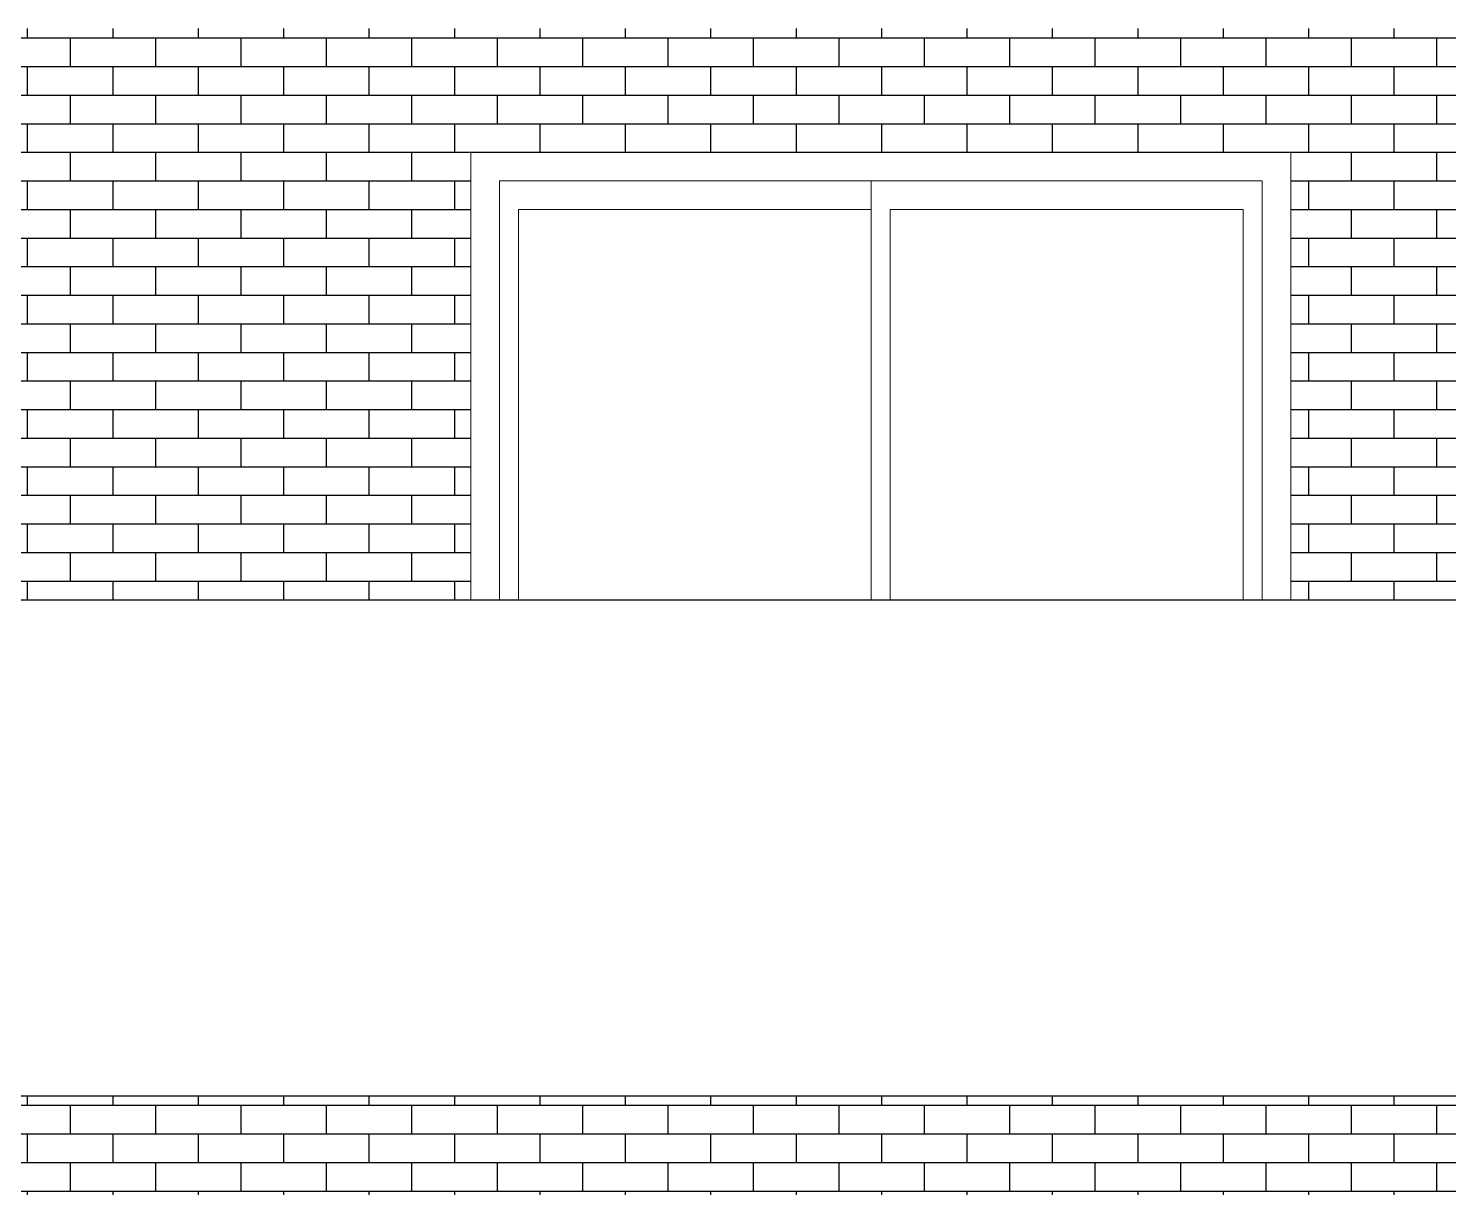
# Model space of a CAD drawing. Header units: metres. Extents: x 42 to 294, y -52 to 32.
# Drawn here: x 277.647 to 281.371, y -29.684 to -26.643 of the extents above; entities that cross this region are included whole.
import ezdxf

# ---------------------------------------------------------------- set-up
doc = ezdxf.new("R2010")
doc.units = ezdxf.units.M
doc.header["$LTSCALE"] = 0.15
doc.layers.add('A-DOORSYM', color=1, linetype='Continuous', lineweight=9)
doc.layers.add('A-WALL', color=2, linetype='Continuous', lineweight=30)

# ---------------------------------------------------------------- blocks, each defined once
blk = doc.blocks.new('Deslizante-2 Paneles - 2000 x 2100mm-107-Sur')
at = {"layer": 'A-DOORSYM'}
for p, q in [((28.1586, 5.575), (26.0086, 5.575)), ((26.0086, 5.575), (26.0086, 4.4)), ((28.1586, 4.4), (28.1586, 5.575)), ((26.0836, 4.4), (26.0836, 5.5)), ((26.0836, 5.5), (28.0836, 5.5)), ((27.0582, 5.5), (27.0582, 4.4)), ((28.0836, 5.5), (28.0836, 4.4)), ((26.1336, 4.4), (26.1336, 5.425)), ((26.1336, 5.425), (27.0582, 5.425)), ((27.1082, 5.425), (28.0336, 5.425)), ((27.1082, 4.4), (27.1082, 5.425)), ((28.0336, 5.425), (28.0336, 4.4))]:
    blk.add_line(p, q, dxfattribs=at)

msp = doc.modelspace()

# ---------------------------------------------------------------- hatches: boundary and pattern name
at = {"layer": 'A-WALL'}
h = msp.add_hatch(dxfattribs=at)
h.set_pattern_fill('FP1_27', color=256, style=0, pattern_type=2)
h.set_pattern_definition([(180, (285.70759, -29.14309), (-9e-18, -0.075), []), (270, (285.70759, -29.14309), (0.112, -0.075), [0.075, -0.075])])
h.paths.add_polyline_path([(273.4322, -26.3431), (273.4322, -29.1431), (273.9322, -29.1431), (273.9322, -28.1431), (274.0322, -28.1431), (274.1867, -28.1431), (274.1869, -28.1426), (274.1914, -28.1311), (274.1795, -28.1236), (274.1681, -28.1162), (274.1578, -28.1087), (274.1491, -28.1014), (274.1425, -28.0941), (274.1385, -28.0869), (274.1377, -28.0798), (274.1408, -28.0707), (274.1475, -28.0578), (274.1573, -28.0418), (274.1695, -28.0232), (274.1835, -28.0027), (274.1988, -27.9809), (274.2147, -27.9585), (274.259, -28.0238), (274.2635, -28.0223), (274.2679, -28.0205), (274.2722, -28.0183), (274.2764, -28.0155), (274.2802, -28.0117), (274.2838, -28.0068), (274.287, -28.0005), (274.2908, -27.9931), (274.2956, -27.9851), (274.3008, -27.9766), (274.3057, -27.9679), (274.3098, -27.9591), (274.3123, -27.9505), (274.3127, -27.9422), (274.313, -27.9314), (274.3153, -27.9162), (274.319, -27.8984), (274.3232, -27.88), (274.3272, -27.8628), (274.3302, -27.8487), (274.3313, -27.8396), (274.3313, -27.8337), (274.3311, -27.8281), (274.3308, -27.8227), (274.3304, -27.8174), (274.33, -27.8123), (274.3295, -27.8073), (274.329, -27.8023), (274.327, -27.7953), (274.3251, -27.7883), (274.3234, -27.7815), (274.3219, -27.7747), (274.3207, -27.7681), (274.3199, -27.7618), (274.3197, -27.7556), (274.3199, -27.7495), (274.3207, -27.7431), (274.3219, -27.7365), (274.3234, -27.7298), (274.3251, -27.7229), (274.327, -27.716), (274.329, -27.709), (274.3261, -27.7085), (274.324, -27.708), (274.3233, -27.7074), (274.3248, -27.7068), (274.3293, -27.7061), (274.3374, -27.7052), (274.35, -27.7043), (274.3638, -27.7032), (274.3753, -27.7018), (274.3851, -27.7002), (274.3933, -27.6985), (274.4005, -27.6966), (274.4069, -27.6946), (274.413, -27.6927), (274.4219, -27.6847), (274.4308, -27.677), (274.4394, -27.6699), (274.4476, -27.6637), (274.4554, -27.6586), (274.4625, -27.655), (274.4689, -27.653), (274.4766, -27.651), (274.4871, -27.6471), (274.5001, -27.6417), (274.5151, -27.6351), (274.5233, -27.6314), (274.5316, -27.6276), (274.549, -27.6195), (274.5669, -27.611), (274.6065, -27.548), (274.616, -27.5461), (274.6252, -27.5444), (274.634, -27.5433), (274.6421, -27.5431), (274.6493, -27.544), (274.6554, -27.5463), (274.6602, -27.5504), (274.6649, -27.5549), (274.6707, -27.5587), (274.677, -27.5622), (274.6829, -27.566), (274.688, -27.5704), (274.6915, -27.576), (274.6928, -27.583), (274.6927, -27.5903), (274.6923, -27.5964), (274.6917, -27.6015), (274.691, -27.6058), (274.6901, -27.6094), (274.6892, -27.6126), (274.6882, -27.6157), (274.6802, -27.6173), (274.6725, -27.6193), (274.6653, -27.6223), (274.6588, -27.6267), (274.6533, -27.633), (274.649, -27.6416), (274.6462, -27.653), (274.6448, -27.6642), (274.6444, -27.6723), (274.6452, -27.6784), (274.6469, -27.6834), (274.6496, -27.6884), (274.6533, -27.6942), (274.6579, -27.702), (274.6639, -27.7108), (274.6716, -27.7192), (274.6802, -27.7271), (274.6892, -27.7344), (274.6978, -27.7408), (274.7055, -27.7464), (274.7115, -27.751), (274.717, -27.7549), (274.7231, -27.7587), (274.7294, -27.7628), (274.7354, -27.7673), (274.7406, -27.7725), (274.7444, -27.7786), (274.7447, -27.7795), (274.7447, -26.9681), (276.8947, -26.9681), (276.8947, -28.1431), (278.8072, -28.1431), (278.8072, -26.9681), (280.9572, -26.9681), (280.9572, -28.1431), (281.6072, -28.1431), (281.6072, -26.9681), (283.7572, -26.9681), (283.7572, -28.1431), (285.5572, -28.1431), (285.5572, -26.6431), (274.0322, -26.6431), (273.9322, -26.6431), (273.9322, -26.3431)], flags=0)
h = msp.add_hatch(dxfattribs=at)
h.set_pattern_fill('FP1_23', color=256, style=0, pattern_type=2)
h.set_pattern_definition([(180, (285.70759, -31.94309), (-9e-18, -0.075), []), (270, (285.70759, -31.94309), (0.112, -0.075), [0.075, -0.075])])
h.paths.add_polyline_path([(273.4322, -29.1431), (273.4322, -31.9431), (273.9322, -31.9431), (273.9322, -30.9431), (274.0322, -30.9431), (274.1868, -30.9431), (274.187, -30.9426), (274.1915, -30.9311), (274.1796, -30.9236), (274.1683, -30.9162), (274.1579, -30.9087), (274.1492, -30.9014), (274.1426, -30.8941), (274.1387, -30.8869), (274.1379, -30.8798), (274.1409, -30.8707), (274.1476, -30.8578), (274.1574, -30.8418), (274.1696, -30.8232), (274.1837, -30.8027), (274.199, -30.7809), (274.2149, -30.7585), (274.2592, -30.8238), (274.2637, -30.8223), (274.2681, -30.8205), (274.2724, -30.8183), (274.2765, -30.8155), (274.2804, -30.8117), (274.284, -30.8068), (274.2872, -30.8005), (274.2909, -30.7931), (274.2957, -30.7851), (274.3009, -30.7766), (274.3059, -30.7679), (274.31, -30.7591), (274.3125, -30.7505), (274.3128, -30.7422), (274.3131, -30.7314), (274.3155, -30.7162), (274.3192, -30.6984), (274.3234, -30.68), (274.3274, -30.6628), (274.3303, -30.6487), (274.3315, -30.6396), (274.3314, -30.6337), (274.3312, -30.6281), (274.3309, -30.6227), (274.3306, -30.6174), (274.3301, -30.6123), (274.3296, -30.6073), (274.3291, -30.6023), (274.3272, -30.5953), (274.3253, -30.5883), (274.3235, -30.5815), (274.322, -30.5747), (274.3208, -30.5681), (274.3201, -30.5618), (274.3198, -30.5556), (274.3201, -30.5495), (274.3208, -30.5431), (274.322, -30.5365), (274.3235, -30.5298), (274.3253, -30.5229), (274.3272, -30.516), (274.3291, -30.509), (274.3263, -30.5085), (274.3241, -30.508), (274.3235, -30.5074), (274.325, -30.5068), (274.3294, -30.5061), (274.3376, -30.5052), (274.3501, -30.5043), (274.3639, -30.5032), (274.3755, -30.5018), (274.3852, -30.5002), (274.3935, -30.4985), (274.4006, -30.4966), (274.4071, -30.4946), (274.4131, -30.4927), (274.4221, -30.4847), (274.4309, -30.477), (274.4395, -30.4699), (274.4478, -30.4637), (274.4555, -30.4586), (274.4627, -30.455), (274.4691, -30.453), (274.4767, -30.451), (274.4873, -30.4471), (274.5003, -30.4417), (274.5153, -30.4351), (274.5235, -30.4314), (274.5317, -30.4276), (274.5491, -30.4195), (274.567, -30.411), (274.6067, -30.348), (274.6162, -30.3461), (274.6254, -30.3444), (274.6342, -30.3433), (274.6423, -30.3431), (274.6495, -30.344), (274.6556, -30.3463), (274.6603, -30.3504), (274.6651, -30.3549), (274.6709, -30.3587), (274.6771, -30.3622), (274.6831, -30.366), (274.6882, -30.3704), (274.6917, -30.376), (274.693, -30.383), (274.6929, -30.3903), (274.6925, -30.3964), (274.6919, -30.4015), (274.6911, -30.4058), (274.6903, -30.4094), (274.6893, -30.4126), (274.6883, -30.4157), (274.6804, -30.4173), (274.6727, -30.4193), (274.6654, -30.4223), (274.659, -30.4267), (274.6534, -30.433), (274.6492, -30.4416), (274.6463, -30.453), (274.6449, -30.4642), (274.6446, -30.4723), (274.6453, -30.4784), (274.6471, -30.4834), (274.6498, -30.4884), (274.6534, -30.4942), (274.658, -30.502), (274.664, -30.5108), (274.6717, -30.5192), (274.6803, -30.5271), (274.6893, -30.5344), (274.698, -30.5408), (274.7056, -30.5464), (274.7117, -30.551), (274.7171, -30.5549), (274.7233, -30.5587), (274.7296, -30.5628), (274.7356, -30.5673), (274.7407, -30.5725), (274.7447, -30.5786), (274.7447, -29.7681), (276.8947, -29.7681), (276.8947, -30.9431), (278.8072, -30.9431), (278.8072, -29.7681), (280.9572, -29.7681), (280.9572, -30.9431), (281.6072, -30.9431), (281.6072, -29.7681), (283.7572, -29.7681), (283.7572, -30.9431), (285.5572, -30.9431), (285.5572, -29.4431), (274.0322, -29.4431), (273.9322, -29.4431), (273.9322, -29.1431)], flags=0)

# ---------------------------------------------------------------- linework, layer by layer
for p, q in [((286.9572, -28.1431), (273.9322, -28.1431)), ((273.9322, -29.4431), (286.9572, -29.4431))]:
    msp.add_line(p, q, dxfattribs=at)

# ---------------------------------------------------------------- block references
at = {"layer": 'A-DOORSYM'}
msp.add_blockref('Deslizante-2 Paneles - 2000 x 2100mm-107-Sur', (252.7986, -32.5431), dxfattribs=at)

doc.saveas('drawing.dxf')
